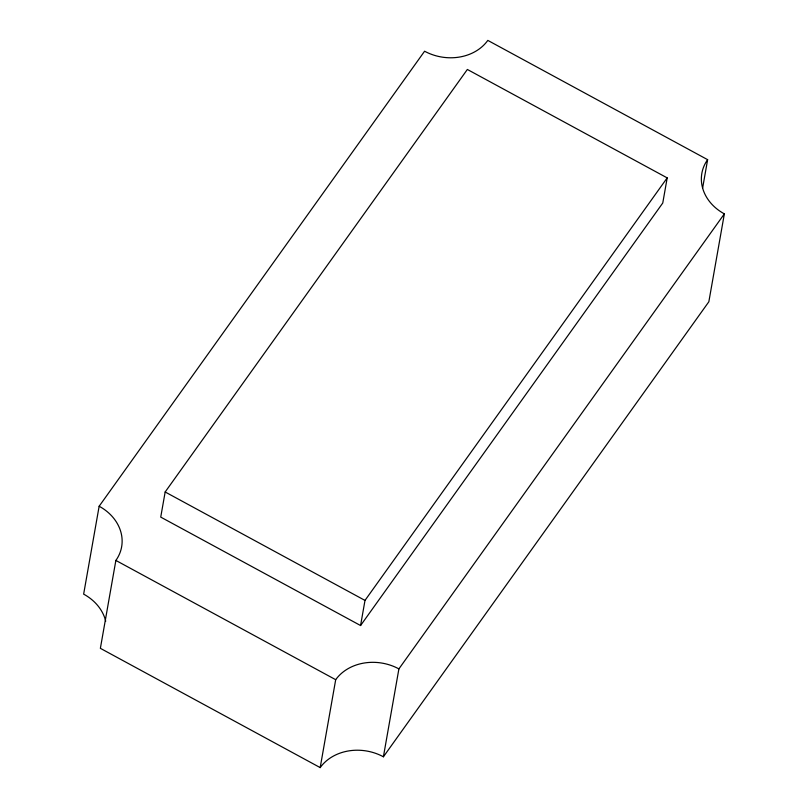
<?xml version="1.0" encoding="UTF-8"?>
<svg xmlns="http://www.w3.org/2000/svg" width="808" height="808" viewBox="0 0 808 808"><rect width="100%" height="100%" fill="white"/><g stroke="black" fill="none" stroke-linecap="round" stroke-linejoin="round"><path stroke-width="1.21" d="M99.152 506.242A46.45 38.824 10 0 1 115.867 560.429L100.374 648.329L320.19 767.6A46.45 38.824 10 0 1 383.406 756.783L708.848 301.758L724.352 213.868A46.45 38.824 10 0 1 707.626 159.671L487.81 40.4A46.45 38.824 10 0 1 424.594 51.217L99.152 506.242L83.648 594.133A46.45 38.824 10 0 1 105.717 621.221M165.165 491.981L160.731 517.1L360.57 625.533L662.762 203.01L667.196 177.891L467.357 69.458L165.165 491.981L364.994 600.415L360.57 625.533M320.19 767.6L335.694 679.7A46.45 38.824 10 0 1 398.899 668.893L724.352 213.868M383.406 756.783L398.899 668.893M702.606 188.153L707.626 159.671M364.994 600.415L667.196 177.891M115.867 560.429L335.694 679.7"/></g></svg>
